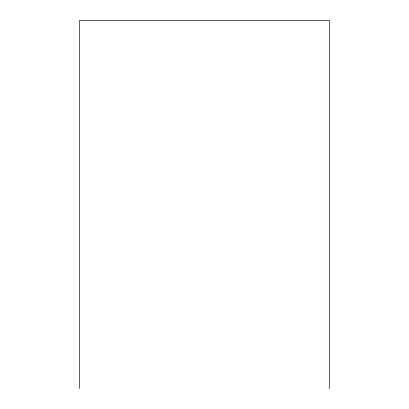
<?xml version="1.0" encoding="UTF-8"?>
<svg xmlns="http://www.w3.org/2000/svg" width="409" height="409" viewBox="0 0 409 409"><rect width="100%" height="100%" fill="white"/><g stroke="black" fill="none" stroke-linecap="round" stroke-linejoin="round"><path stroke-width="0.61" d="M329.531 388.55L329.531 20.45L79.469 20.45L79.469 388.55"/></g></svg>
